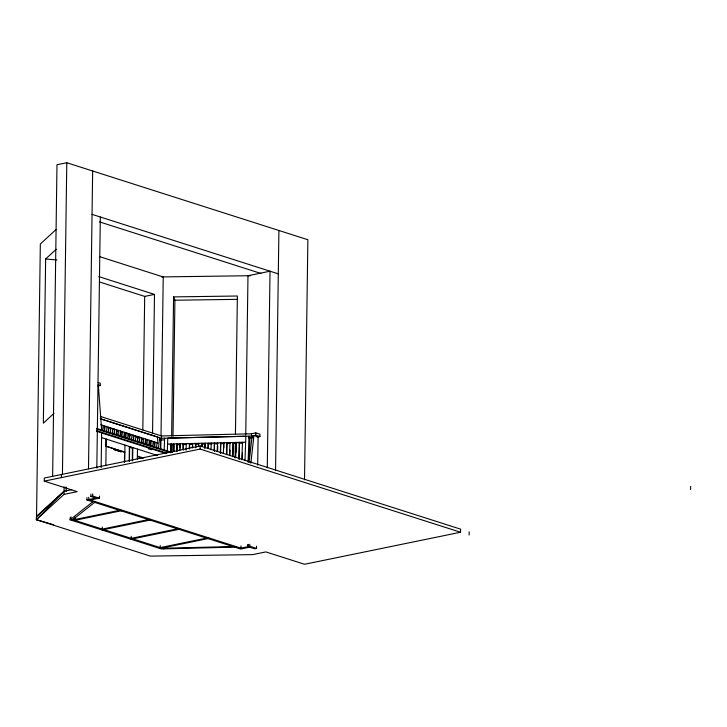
<?xml version="1.0" encoding="UTF-8"?>
<svg xmlns="http://www.w3.org/2000/svg" width="727" height="727" viewBox="0 0 727 727"><rect width="100%" height="100%" fill="white"/><g stroke="black" fill="none" stroke-linecap="round" stroke-linejoin="round"><path stroke-width="1.09" d="M129.279 461.5L129.333 446.751L132.396 447.723L132.341 460.209M53.698 524.758L36.35 519.696L64.003 494.378L77.207 491.661L44.256 481.129L44.292 478.03L200.189 445.969L460.6 529.156L460.554 532.246L304.54 564.27L265.837 551.911L252.632 554.628L150.353 556.11L36.35 519.696L36.395 516.597L64.049 491.279L71.755 489.689M56.261 249.234L45.637 259.003L43.347 423.169L53.971 413.399M52.635 476.149L56.988 164.738L66.784 162.73L307.875 239.737L304.522 479.802M61.404 477.603L61.441 474.504M62.44 474.131L66.784 162.73M64.003 494.378L64.112 486.736M66.193 491.461L66.257 486.917M162.239 548.267L234.321 546.522L236.157 547.104L161.258 548.921L70.101 519.796L70.128 517.733M71.001 516.842L70.964 519.114L73.273 519.85M75.135 517.197L75.108 519.469L73.663 519.005M92.802 501.794L86.904 499.912L86.931 497.659M88.494 468.806L92.656 170.99M88.767 497.277L88.739 499.531L242.491 548.649M97.445 498.558L90.839 496.45L90.875 494.196M99.572 496.078L99.281 498.177L92.683 496.068L92.711 493.815M96.818 467.988L100.326 217M98.027 385.955L100.217 385.51L100.244 383.184L98.172 382.52M101.135 467.561L101.644 432.665M101.671 430.42L98.372 385.883M102.271 527.039L102.243 529.102L74.826 520.341M106.051 439.126L105.96 446.096L124.862 452.139M105.833 465.716L106.206 439.099M124.426 462.39L124.562 452.239L105.579 446.178M124.726 461.809L124.962 445.169M129.415 461.072L129.615 446.66M131.242 536.29L131.214 538.353L103.797 529.601M132.641 460.909L132.823 447.605L131.069 447.959M137.339 459.073L137.485 449.086M142.819 430.002L144.691 296.407L99.699 282.04M152.543 433.646L154.487 294.399L98.781 276.605M160.831 448.459L160.958 439.372M161.012 435.964L163.23 276.969L99.69 256.667M100.317 416.398L161.548 435.964L161.512 438.281L159.776 439.444M160.222 545.55L160.185 547.613L132.768 538.852M171.418 451.994L171.527 444.07M171.636 436.145L173.58 296.889L237.375 296.016L235.448 434.137M172.781 451.921L172.881 445.124M173.008 436.073L174.907 300.215L173.58 296.889M460.554 532.246L200.143 449.068L200.189 445.969M235.112 457.91L235.321 443.197M240.973 545.932L240.937 548.149L249.934 546.304L256.531 548.412L256.567 546.159M245.753 434.737L247.98 275.742L270.026 271.207L267.282 467.679M256.531 548.412L254.695 548.785L248.098 546.677L248.125 544.459M100.29 418.725L161.512 438.281L251.415 436.1L251.442 433.783L255.822 432.883L259.957 434.201L259.93 436.527L257.067 437.118M259.93 436.527L255.786 435.2L255.822 432.883M257.694 465.062L258.094 436.9L253.95 435.582L250.842 463.217M275.551 470.551L278.904 230.486M469.142 534.99L469.179 531.891M690.605 489.516L690.65 486.418M164.166 450.649L164.593 438.208M167.337 450.631L167.773 438.127L245.835 436.273M170.436 452.73L170.736 444.015L170.809 452.557M173.544 451.567L173.808 443.943L174.144 444.86M173.917 451.394L174.098 445.951M176.716 451.485L176.979 443.87L177.088 451.322M179.814 450.322L180.042 443.788L180.269 447.977M183.031 449.159L183.222 443.715L183.368 450.077M186.057 450.177L186.285 443.643L186.621 444.56M189.274 449.004L189.465 443.561L189.683 447.75M192.373 447.841L192.528 443.488L192.755 447.678M195.554 447.768L195.699 443.415L195.926 447.596M198.653 446.605L198.771 443.334M201.833 446.523L201.942 443.261L202.206 446.36M204.823 448.632L205.014 443.188L205.232 447.369M207.995 448.55L208.186 443.106L208.367 448.386M211.03 449.568L211.257 443.034L211.584 443.952M214.165 450.576L214.429 442.961L214.501 451.503M217.191 451.594L217.491 442.879L217.827 443.806M217.564 451.422L217.755 445.978M220.326 452.612L220.672 442.807L220.663 453.53M223.362 453.621L223.734 442.734L223.916 448.005M226.497 454.639L226.906 442.652L226.869 454.466M229.523 455.647L229.977 442.579M229.896 455.484L230.086 450.031M232.658 456.665L233.149 442.507L233.031 456.492M235.693 457.674L236.22 442.434L236.248 452.058M238.829 458.692L239.392 442.352L239.165 459.609M241.855 459.7L242.464 442.28L242.8 443.197M242.227 459.537L242.454 453.003M244.99 460.718L245.844 436.236M248.116 462.181L249.016 436.164L249.924 437.818L249.07 462.472L252.115 435.955M36.35 519.696L64.049 491.279L36.532 516.57L40.339 243.99L56.179 229.432M70.101 519.796L93.238 501.448L95.073 502.039L72.8 519.696M112.485 429.757L114.312 429.075L114.821 434.601M144.691 296.407L154.487 294.399M251.415 436.1L255.786 435.2M44.256 481.129L200.143 449.068M90.839 496.45L92.683 496.068M86.904 499.912L95.891 498.059M90.284 500.031L99.281 498.177M102.743 529.81L150.971 519.896L149.417 519.396L101.189 529.32L102.88 529.783M131.714 539.071L179.942 529.147L178.397 528.656L130.16 538.571L131.851 539.043M249.652 547.177L240.655 549.021L234.748 547.14M161.548 435.964L251.442 433.783M160.049 439.999L164.575 439.89M248.443 437.854L252.978 437.745M167.564 444.097L245.635 442.198M170.163 444.915L173.553 444.833M176.952 444.751L180.341 444.67M182.604 444.615L186.003 444.533M189.402 444.451L192.791 444.37M195.054 444.315L198.453 444.224M201.842 444.142L205.241 444.061M208.631 443.979L212.03 443.897M214.292 443.843L217.682 443.761M221.081 443.679L224.47 443.597M226.733 443.543L230.132 443.461M233.521 443.379L236.92 443.297M239.183 443.243L242.573 443.161M161.676 276.923L250.661 275.706M174.907 300.215L237.575 299.351M45.637 259.003L56.87 259.957M92.047 214.356L278.296 273.852M99.472 221.871L260.966 273.461M98.145 384.847L100.217 385.51M100.217 418.743L157.441 437.018L158.513 448.55M100.771 424.75L157.995 443.025M116.22 430.902L118.374 431.593M128.097 434.691L130.251 435.382M136.731 437.454L138.893 438.145M141.056 438.835L143.21 439.526M96.709 428.43L172.163 452.53M96.527 429.057L169.836 452.467M96.673 430.748L166.747 453.13M96.609 431.211L101.635 432.819M101.635 432.974L165.283 453.303M148.199 448.732L151.443 449.768M101.553 437.609L157.668 455.538M137.385 456.056L143.755 458.092M113.848 449.459L121.227 451.821M138.812 457.437L141.992 458.455M113.648 449.477L121 451.83M207.368 537.907L208.922 538.407M94.637 502.384L119.528 510.336M121.082 510.827L148.499 519.587M150.053 520.087L177.479 528.838M179.024 529.338L206.45 538.098M208.004 538.589L232.922 546.55M163.602 547.74L165.047 548.194M161.739 548.103L164.066 548.849M249.725 544.223L249.934 546.304M247.88 544.605L248.098 546.677M159.513 437.645L160.54 448.795M156.441 447.887L155.932 442.37L154.106 443.043L154.515 447.468M153.833 441.698L154.351 447.223M152.279 446.56L151.77 441.035L149.944 441.716L150.353 446.133M149.671 440.371L150.189 445.896M148.117 445.233L147.608 439.708L145.782 440.389L146.191 444.806M145.518 439.044L146.027 444.56M143.955 443.906L143.446 438.381L141.62 439.063L142.029 443.479M141.356 437.709L141.865 443.234M139.793 442.57L139.284 437.054L137.458 437.727L137.866 442.143M137.194 436.382L137.703 441.907M135.631 441.244L135.122 435.718L133.295 436.4L133.704 440.816M133.032 435.055L133.541 440.571M131.469 439.917L130.96 434.392L129.133 435.073L129.542 439.49M128.87 433.719L129.379 439.244M127.307 438.581L126.798 433.065L124.971 433.737L125.38 438.163M124.708 432.392L125.217 437.918M123.145 437.254L122.636 431.729L120.809 432.411L121.218 436.827M120.546 431.066L121.055 436.591M118.983 435.927L118.474 430.402L116.647 431.084L117.056 435.5M116.384 429.739L116.893 435.255M112.421 428.994L112.894 434.173M112.222 428.403L112.73 433.928M110.658 433.265L110.15 427.749L108.323 428.421L108.632 431.738M108.059 427.076L108.568 432.601M106.496 431.938L105.988 426.413L104.161 427.094L104.57 431.511M103.897 425.749L104.406 431.275M101.825 425.086L102.343 430.611M120.446 510.145L72.218 520.059L73.763 520.559L122 510.636L120.446 510.145M207.504 537.88L159.268 547.804L160.821 548.294L209.058 538.371L207.504 537.88"/></g></svg>
